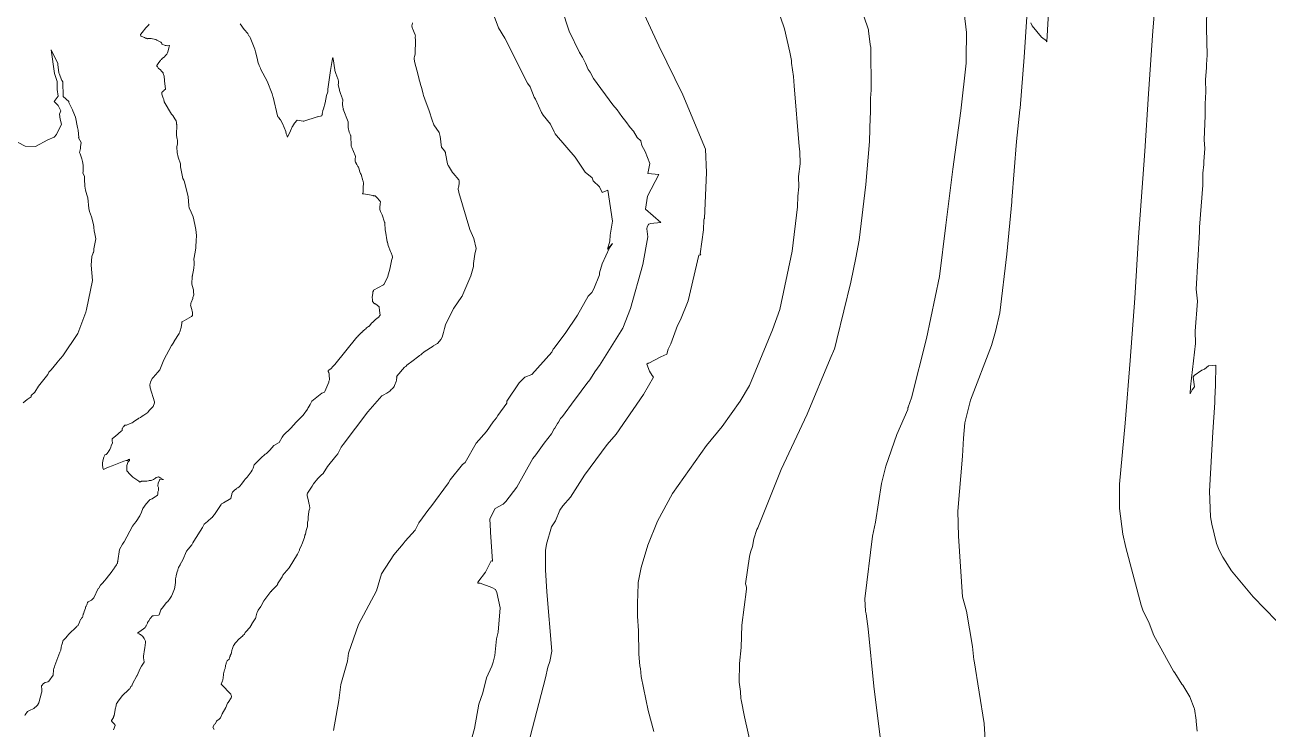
# Model space of a CAD drawing. Header units: metres. Extents: x 808092 to 809616, y 9156899 to 9158040.
# Drawn here: x 809027.9 to 809319.3, y 9157610 to 9157774.9 of the extents above; entities that cross this region are included whole.
import ezdxf

# ---------------------------------------------------------------- set-up
doc = ezdxf.new("R2010")
doc.units = ezdxf.units.M
doc.layers.add('C-TOPO-MAJR', color=9, linetype='Continuous')

msp = doc.modelspace()

# ---------------------------------------------------------------- linework, layer by layer
at = {"layer": 'C-TOPO-MAJR', "color": 9, "linetype": 'Continuous', "lineweight": 5}
for points, elevation in [([(809321.27, 9157635.35), (809315.81, 9157640.96), (809310.72, 9157647.06), (809308.71, 9157650.23), (809307.86, 9157651.85), (809307.17, 9157653.42), (809306.08, 9157657.93), (809305.81, 9157659.67), (809305.6, 9157665.66), (809306.37, 9157679.52), (809306.8, 9157686.43), (809306.78, 9157687.29), (809307, 9157690.53), (809307.05, 9157695.2), (809305.35, 9157695.03), (809304.37, 9157694.27), (809303.75, 9157694.03), (809301.98, 9157692.77), (809301.7, 9157692.42), (809302.01, 9157690.15), (809301.53, 9157689.42), (809301.04, 9157688.49), (809301.11, 9157690.11), (809302.27, 9157700.29), (809302.23, 9157703.18), (809302.71, 9157710.18), (809302.45, 9157712.99), (809303.22, 9157726.45), (809303.21, 9157727.51), (809304.01, 9157737.33), (809303.98, 9157740.2), (809304.2, 9157742.18), (809304.22, 9157742.92), (809304.48, 9157745.93), (809304.32, 9157747.95), (809304.55, 9157753.67), (809304.52, 9157756.38), (809304.69, 9157759.22), (809304.63, 9157762.04), (809304.83, 9157764.9), (809304.82, 9157765.63), (809304.99, 9157767.77), (809304.86, 9157774.12), (809305.12, 9157788.87)], 2750), ([(809302.66, 9157609.45), (809302.41, 9157611.76), (809302.41, 9157612.08), (809302.01, 9157614.71), (809301.97, 9157614.83), (809300.93, 9157617.51), (809299.31, 9157620.23), (809299.11, 9157620.48), (809297.45, 9157623.11), (809297.11, 9157623.55), (809292.54, 9157631.91), (809291.41, 9157634.81), (809289.96, 9157637.79), (809289.56, 9157638.98), (809285.94, 9157652.52), (809285.23, 9157655.6), (809284.48, 9157661.6), (809284.5, 9157667.35), (809285.78, 9157681.58), (809286.98, 9157696.28), (809288.04, 9157710.88), (809288.93, 9157725.15), (809289.3, 9157730.4), (809290.37, 9157745.35), (809291.24, 9157758.74), (809292.3, 9157773.52), (809293.55, 9157788.36)], 2760), ([(809175.28, 9157609.39), (809173.96, 9157614.34), (809172.32, 9157622.28), (809172.15, 9157624.19), (809172.05, 9157624.74), (809171.8, 9157627.57), (809171.74, 9157633), (809171.46, 9157636.4), (809171.46, 9157639.66), (809171.45, 9157639.73), (809171.6, 9157641.32), (809171.66, 9157644.31), (809172.32, 9157647.84), (809173.88, 9157653.03), (809176.17, 9157658.69), (809176.18, 9157658.68), (809179.67, 9157665.15), (809187.67, 9157676.35), (809191.33, 9157680.84), (809195.53, 9157686.75), (809197.71, 9157690.47), (809203.12, 9157703.47), (809204.81, 9157708.2), (809207.77, 9157721.87), (809208.95, 9157732.3), (809209.05, 9157734.78), (809209.27, 9157736.98), (809209.19, 9157739.41), (809209.59, 9157742.35), (809209.51, 9157745.27), (809209.4, 9157746.41), (809208.24, 9157760.63), (809208.06, 9157762.81), (809207.57, 9157765.96), (809207.56, 9157766.59), (809207.23, 9157768.52), (809205.98, 9157773.96), (809202.12, 9157785.21)], 2800), ([(809199.88, 9157598.26), (809196.6, 9157612.82), (809195.76, 9157616.85), (809195.72, 9157617.13), (809195.64, 9157618.79), (809195.29, 9157620.96), (809195.39, 9157625.32), (809195.8, 9157629.09), (809195.96, 9157634.28), (809197.06, 9157642.74), (809197.06, 9157643.1), (809196.93, 9157643.55), (809196.83, 9157643.96), (809197.75, 9157650.39), (809197.99, 9157651.39), (809198.41, 9157652.74), (809198.74, 9157654.54), (809199.49, 9157656.69), (809199.68, 9157657.09), (809205.14, 9157670.77), (809211.25, 9157683.73), (809216.66, 9157696.67), (809217.63, 9157699.06), (809218.09, 9157700.52), (809218.19, 9157701.23), (809221.48, 9157714.63), (809222.68, 9157720.32), (809223.46, 9157724.49), (809225.03, 9157737.54), (809225.85, 9157747.55), (809226.03, 9157753.29), (809226.13, 9157754.13), (809226.11, 9157757.7), (809226.24, 9157759.61), (809226.18, 9157769.56), (809226.02, 9157770.3), (809225.6, 9157773.47), (809225.6, 9157773.72), (809223.4, 9157780.38)], 2790), ([(809263.66, 9157775.4), (809263.98, 9157774.65), (809266.17, 9157771.98), (809267.32, 9157771.14), (809267.39, 9157770.94), (809267.42, 9157771.04), (809268.03, 9157781.85)], 2770), ([(809100.25, 9157609.63), (809101.5, 9157616.67), (809101.94, 9157620.37), (809103.53, 9157625.86), (809103.78, 9157627.78), (809106.09, 9157634.49), (809110.34, 9157642.38), (809111.47, 9157646.32), (809114.38, 9157650.81), (809116.56, 9157653.33), (809117.04, 9157653.99), (809119.4, 9157656.58), (809120.22, 9157658.26), (809122.55, 9157661.47), (809123.06, 9157662.03), (809127.19, 9157667.67), (809127.61, 9157668.38), (809130.48, 9157671.94), (809131.11, 9157672.38), (809133.67, 9157676.9), (809136.1, 9157679.7), (809137.63, 9157681.89), (809138.46, 9157682.87), (809138.73, 9157683.43), (809140.82, 9157686.32), (809140.86, 9157686.73), (809143.77, 9157691.04), (809145.04, 9157692.42), (809146.69, 9157693), (809151.38, 9157698.25), (809151.75, 9157698.96), (809151.86, 9157699.07), (809154.5, 9157702.63), (809157.41, 9157706.88), (809159.93, 9157711.34), (809160.78, 9157712.22), (809161.24, 9157713.09), (809162.55, 9157716.35), (809162.57, 9157716.43), (809162.6, 9157716.8), (809163.24, 9157718.91), (809164.9, 9157722.64), (809165.66, 9157723.67), (809164.46, 9157722.36), (809164.97, 9157724.21), (809165.05, 9157725.65), (809165.65, 9157728.9), (809164.51, 9157736.19), (809163.2, 9157735.61), (809162.58, 9157736.99), (809161.13, 9157738.37), (809160.84, 9157739.07), (809159.24, 9157740.42), (809156.85, 9157743.95), (809152.5, 9157748.97), (809152.2, 9157749.38), (809151.93, 9157749.86), (809151.09, 9157751.64), (809149.41, 9157753.72), (809148.98, 9157754.41), (809147.54, 9157757.48), (809147.26, 9157757.95), (809146.32, 9157760.4), (809145.74, 9157761.25), (809140.42, 9157771.82), (809138.92, 9157774.22), (809137.62, 9157777.59)], 2830), ([(809132.04, 9157605.66), (809133.26, 9157610.1), (809134.31, 9157615.8), (809135.21, 9157618.49), (809136.11, 9157622), (809137.36, 9157624.72), (809137.67, 9157625.63), (809138.03, 9157627.2), (809138.44, 9157631.07), (809138.78, 9157632.36), (809138.82, 9157632.68), (809139.26, 9157638.34), (809139.26, 9157638.35), (809139.26, 9157638.36), (809138.48, 9157641.97), (809138.17, 9157642.68), (809137.37, 9157643.09), (809134.64, 9157644.14), (809134.63, 9157644.14), (809134.59, 9157644.13), (809134.05, 9157644.15), (809134.03, 9157644.14), (809134.03, 9157644.36), (809135.84, 9157646.74), (809137.17, 9157649.4), (809137.45, 9157649.29), (809137.47, 9157649.32), (809137.04, 9157656.08), (809137.04, 9157656.33), (809136.84, 9157659.18), (809136.84, 9157659.19), (809138.14, 9157661.59), (809140.02, 9157662.67), (809140.59, 9157663.27), (809143.18, 9157666.6), (809146.95, 9157673.32), (809147.69, 9157674.22), (809149.58, 9157676.95), (809151.34, 9157679.15), (809151.94, 9157680.28), (809152.09, 9157680.47), (809152.75, 9157681.57), (809152.94, 9157681.83), (809153.44, 9157682.68), (809153.93, 9157683.14), (809156.61, 9157686.92), (809156.96, 9157687.34), (809159.58, 9157690.91), (809160.29, 9157691.79), (809161.65, 9157693.89), (809161.95, 9157694.27), (809162.24, 9157694.74), (809162.58, 9157695.15), (809168.02, 9157703.86), (809169.87, 9157708.44), (809172.72, 9157718.8), (809173.87, 9157725.22), (809173.68, 9157727.14), (809173.67, 9157727.15), (809173.73, 9157727.6), (809174.05, 9157728.17), (809174.12, 9157728.24), (809174.55, 9157728.38), (809176.93, 9157728.58), (809173.39, 9157731.77), (809173.82, 9157734.79), (809176.46, 9157739.82), (809173.88, 9157740.12), (809174.39, 9157742.45), (809173.29, 9157745.22), (809172.5, 9157746.62), (809172.28, 9157747.75), (809171.42, 9157748.51), (809170.54, 9157749.98), (809169.73, 9157750.9), (809168.75, 9157752.29), (809167.8, 9157753.46), (809166.74, 9157755.02), (809165.67, 9157756.14), (809161.14, 9157762.31), (809160.36, 9157763.83), (809159.92, 9157764.48), (809159.32, 9157765.91), (809158.6, 9157767.32), (809157.88, 9157768.46), (809155.5, 9157773.46), (809153.75, 9157778.62)], 2820), ([(809146.29, 9157608.17), (809149.9, 9157621.99), (809150.5, 9157624.5), (809150.97, 9157625.8), (809151.38, 9157628.21), (809150.27, 9157642.08), (809149.89, 9157647.29), (809149.93, 9157651.79), (809150.17, 9157653.27), (809151.34, 9157657.3), (809152.29, 9157658.76), (809153.3, 9157661.22), (809153.98, 9157662.22), (809155.77, 9157664.26), (809159.07, 9157669.46), (809164.39, 9157676.65), (809166.5, 9157679.05), (809172.89, 9157688.3), (809175.26, 9157692.36), (809174.89, 9157692.74), (809174.32, 9157693.77), (809173.71, 9157695.46), (809174.01, 9157695.65), (809174.16, 9157695.65), (809176.94, 9157697.14), (809178.35, 9157697.76), (809178.65, 9157698.97), (809179.27, 9157700.21), (809180.86, 9157704.46), (809181.55, 9157705.81), (809183.35, 9157710.3), (809185.88, 9157720.96), (809186.33, 9157721.05), (809186.2, 9157721.25), (809186.93, 9157726.86), (809187.02, 9157729.2), (809187.13, 9157729.49), (809187.18, 9157729.53), (809187.62, 9157740.31), (809187.42, 9157745.81), (809182.09, 9157758.55), (809176.51, 9157769.95), (809172.12, 9157779.4)], 2810), ([(809228.59, 9157606.22), (809226.88, 9157620.05), (809225.55, 9157633.45), (809225.09, 9157636.97), (809224.95, 9157637.58), (809224.81, 9157640.45), (809226.54, 9157655.13), (809227.28, 9157658.43), (809228.65, 9157667.5), (809229.7, 9157671.56), (809232.31, 9157678.99), (809234.88, 9157684.82), (809234.87, 9157685.24), (809234.89, 9157685.31), (809234.89, 9157685.34), (809235.69, 9157687.55), (809239.2, 9157701.41), (809242.26, 9157715.95), (809243.79, 9157728.01), (809245.41, 9157741.13), (809247.28, 9157754.73), (809248.51, 9157765.93), (809248.56, 9157767.13), (809248.57, 9157773.12), (809248.09, 9157777.71)], 2780), ([(809252.94, 9157607.48), (809252.72, 9157611.3), (809250.37, 9157625.97), (809250.32, 9157626.19), (809249.97, 9157629.32), (809248.57, 9157637.58), (809247.63, 9157640.97), (809246.74, 9157655.12), (809246.58, 9157661.02), (809247.64, 9157673.9), (809247.88, 9157678.08), (809248.19, 9157681.73), (809249.56, 9157686.99), (809254.43, 9157699.84), (809255.43, 9157703.06), (809256.43, 9157707.43), (809258.06, 9157721.19), (809259.25, 9157733.43), (809259.23, 9157733.82), (809260.29, 9157747.62), (809261.08, 9157754.97), (809261.16, 9157755.37), (809262.1, 9157767.34), (809262.73, 9157776.8)], 2770), ([(809027.88, 9157613.18), (809027.99, 9157613.27), (809028.52, 9157614.08), (809028.96, 9157614.35), (809029.97, 9157614.79), (809030.73, 9157615.49), (809030.82, 9157615.58), (809031.08, 9157615.95), (809031.11, 9157616.02), (809031.14, 9157616.1), (809031.77, 9157618.42), (809031.86, 9157618.66), (809031.9, 9157619.13), (809031.8, 9157620.06), (809031.9, 9157620.21), (809032.27, 9157620.63), (809032.67, 9157620.87), (809032.69, 9157620.89), (809033.25, 9157621.07), (809033.51, 9157621.22), (809033.51, 9157621.22), (809034.53, 9157622.6), (809034.61, 9157623.83), (809034.68, 9157624.19), (809034.81, 9157624.57), (809034.88, 9157624.88), (809036.09, 9157627.95), (809036.19, 9157628.16), (809036.28, 9157628.46), (809036.28, 9157628.47), (809036.33, 9157628.7), (809036.33, 9157628.71), (809036.38, 9157628.89), (809036.4, 9157629.04), (809036.5, 9157629.54), (809036.55, 9157629.68), (809036.6, 9157629.93), (809036.86, 9157630.77), (809036.92, 9157630.82), (809037.54, 9157631.39), (809037.62, 9157631.48), (809037.67, 9157631.55), (809037.68, 9157631.58), (809037.76, 9157631.65), (809037.91, 9157631.82), (809038.09, 9157632.09), (809040.06, 9157633.99), (809040.1, 9157634.06), (809040.35, 9157634.25), (809040.37, 9157634.27), (809040.37, 9157634.27), (809040.38, 9157634.28), (809040.66, 9157634.97), (809040.96, 9157635.63), (809040.99, 9157635.67), (809041.18, 9157635.92), (809041.27, 9157636.02), (809041.4, 9157636.13), (809041.45, 9157636.45), (809041.58, 9157636.9), (809041.64, 9157636.99), (809041.69, 9157637.11), (809041.8, 9157637.5), (809042.13, 9157638.32), (809042.12, 9157638.47), (809042.15, 9157638.67), (809042.25, 9157638.78), (809042.38, 9157639.07), (809042.45, 9157639.32), (809042.57, 9157639.59), (809042.59, 9157639.7), (809042.62, 9157639.72), (809042.69, 9157639.73), (809043.52, 9157640.15), (809043.76, 9157640.39), (809043.77, 9157640.39), (809044.05, 9157640.69), (809044.11, 9157640.89), (809044.11, 9157640.89), (809044.55, 9157641.73), (809044.61, 9157641.91), (809045.1, 9157642.9), (809045.19, 9157642.97), (809045.61, 9157643.65), (809045.62, 9157643.66), (809046.17, 9157644.21), (809046.5, 9157644.63), (809046.54, 9157644.69), (809046.92, 9157645.14), (809048.35, 9157646.97), (809048.45, 9157647.08), (809048.89, 9157647.76), (809048.98, 9157647.86), (809049.34, 9157648.43), (809049.52, 9157648.77), (809049.56, 9157648.83), (809049.61, 9157649.12), (809049.65, 9157649.25), (809049.68, 9157649.38), (809050.05, 9157652.01), (809050.76, 9157653.25), (809051.09, 9157653.76), (809051.16, 9157653.85), (809053.12, 9157657.47), (809053.6, 9157658.14), (809053.99, 9157658.61), (809054.82, 9157659.92), (809055.2, 9157660.76), (809055.53, 9157661.62), (809056.35, 9157662.74), (809057.08, 9157663.55), (809057.19, 9157663.7), (809057.3, 9157663.76), (809057.49, 9157663.82), (809057.61, 9157663.88), (809057.72, 9157663.89), (809058.04, 9157664.14), (809058.42, 9157664.37), (809058.63, 9157664.53), (809058.98, 9157664.74), (809059.01, 9157664.75), (809059.08, 9157664.87), (809059.08, 9157665.54), (809059.2, 9157665.86), (809059.23, 9157666.3), (809059.17, 9157666.54), (809059.04, 9157666.83), (809059.12, 9157667.61), (809059.49, 9157668.34), (809059.48, 9157668.39), (809059.51, 9157668.39), (809059.51, 9157668.41), (809059.56, 9157668.38), (809060.34, 9157668.43), (809060.35, 9157668.44), (809060.35, 9157668.45), (809060.35, 9157668.45), (809060.34, 9157668.45), (809059.75, 9157668.74), (809059.35, 9157669), (809059.21, 9157669.01), (809059.11, 9157669.05), (809058.98, 9157668.96), (809058.94, 9157668.96), (809058.66, 9157668.85), (809058.48, 9157668.7), (809058.03, 9157668.44), (809057.49, 9157668.21), (809057.05, 9157668.17), (809056.85, 9157668.1), (809056.46, 9157668.04), (809055.26, 9157668), (809055.12, 9157667.99), (809055.03, 9157667.99), (809054.84, 9157667.82), (809054.61, 9157668.03), (809053.22, 9157668.94), (809052.64, 9157669.52), (809052.58, 9157669.63), (809051.76, 9157670.46), (809051.76, 9157670.52), (809051.76, 9157670.56), (809051.75, 9157671.17), (809051.82, 9157671.73), (809051.99, 9157672.4), (809052.05, 9157672.5), (809052.12, 9157672.55), (809052.38, 9157672.88), (809052.44, 9157672.99), (809052.39, 9157673.15), (809052.2, 9157673.09), (809052.14, 9157673.08), (809051.94, 9157672.87), (809051.63, 9157672.86), (809051.06, 9157672.71), (809048.32, 9157671.62), (809048.12, 9157671.56), (809047.7, 9157671.39), (809047.29, 9157671.25), (809046.95, 9157671.06), (809046.32, 9157670.76), (809046.16, 9157671.19), (809046.15, 9157671.31), (809046.08, 9157671.71), (809046.12, 9157672.14), (809046.12, 9157672.34), (809046.24, 9157673.13), (809046.37, 9157673.67), (809046.6, 9157674.12), (809046.64, 9157674.23), (809046.93, 9157674.3), (809047.1, 9157674.44), (809047.4, 9157674.84), (809047.48, 9157675), (809047.8, 9157675.46), (809048.04, 9157675.96), (809048.13, 9157676.29), (809048.15, 9157676.34), (809048.4, 9157677.03), (809048.38, 9157677.5), (809048.38, 9157677.65), (809048.36, 9157677.97), (809049.21, 9157678.64), (809049.67, 9157679.04), (809049.75, 9157679.13), (809049.94, 9157679.29), (809050, 9157679.33), (809050.32, 9157679.58), (809050.45, 9157679.72), (809050.66, 9157679.88), (809050.73, 9157680.33), (809050.75, 9157680.4), (809050.99, 9157680.93), (809051.13, 9157680.93), (809051.35, 9157681.12), (809051.69, 9157681.16), (809052.39, 9157681.43), (809053, 9157681.73), (809053.01, 9157681.73), (809053.24, 9157681.82), (809053.33, 9157681.91), (809053.66, 9157682.15), (809053.83, 9157682.24), (809054.4, 9157682.6), (809054.43, 9157682.61), (809054.63, 9157682.76), (809055.01, 9157682.96), (809055.35, 9157683.22), (809055.8, 9157683.47), (809056.71, 9157684.13), (809056.79, 9157684.27), (809056.85, 9157684.38), (809057.05, 9157684.6), (809057.93, 9157685.49), (809058.28, 9157686.41), (809058.3, 9157686.58), (809058.31, 9157686.62), (809057.29, 9157689.91), (809057.19, 9157690.56), (809057.32, 9157691.25), (809057.61, 9157691.93), (809057.73, 9157692.06), (809057.92, 9157692.31), (809059.07, 9157693.53), (809059.5, 9157694.09), (809060.49, 9157696.48), (809062.26, 9157699.79), (809062.37, 9157699.92), (809062.67, 9157700.36), (809062.67, 9157700.38), (809062.9, 9157700.76), (809062.91, 9157700.8), (809064.04, 9157702.59), (809064.09, 9157702.7), (809064.24, 9157702.98), (809064.28, 9157703.27), (809064.51, 9157704.04), (809064.68, 9157705.07), (809064.68, 9157705.25), (809064.77, 9157705.37), (809066.93, 9157706.58), (809067.19, 9157706.8), (809067.14, 9157707.64), (809067.08, 9157707.88), (809067.04, 9157708.17), (809067.02, 9157708.21), (809066.73, 9157709.28), (809066.75, 9157709.38), (809066.8, 9157709.71), (809066.84, 9157709.85), (809067.24, 9157710.83), (809067.27, 9157711.05), (809067.5, 9157711.65), (809067.4, 9157712.41), (809067.39, 9157712.77), (809067.38, 9157712.83), (809067.31, 9157713.05), (809067.03, 9157714.13), (809067.11, 9157716.01), (809067.14, 9157716.11), (809067.17, 9157716.31), (809067.26, 9157716.68), (809067.32, 9157717.02), (809067.49, 9157717.88), (809067.57, 9157718.83), (809067.55, 9157719.36), (809067.48, 9157719.99), (809067.84, 9157721.64), (809067.99, 9157722.68), (809068.06, 9157724.63), (809068.07, 9157724.65), (809068.08, 9157725.28), (809068.13, 9157725.53), (809067.98, 9157726.98), (809067.76, 9157728.18), (809067.3, 9157729.97), (809066.83, 9157731.02), (809066.75, 9157731.23), (809066.41, 9157731.96), (809066.32, 9157732.62), (809066.13, 9157734.62), (809065.28, 9157738.14), (809065.11, 9157738.52), (809065.11, 9157738.52), (809064.92, 9157738.91), (809064.91, 9157738.92), (809064.33, 9157741.63), (809064.35, 9157742.12), (809064.34, 9157742.38), (809063.83, 9157743.89), (809063.56, 9157745), (809063.48, 9157746.27), (809063.51, 9157746.36), (809063.63, 9157747.02), (809063.65, 9157747.83), (809063.63, 9157747.94), (809063.57, 9157748.1), (809063.41, 9157748.98), (809063.45, 9157749.24), (809063.49, 9157751.44), (809063.48, 9157751.54), (809063.45, 9157751.63), (809063.42, 9157751.98), (809063.42, 9157752.07), (809063.38, 9157752.39), (809063.37, 9157752.41), (809063.07, 9157752.89), (809062.53, 9157753.66), (809062.22, 9157754.02), (809062.22, 9157754.02), (809060.57, 9157756.9), (809060.42, 9157757.39), (809060.34, 9157757.72), (809060.01, 9157758.65), (809059.96, 9157759.07), (809059.98, 9157759.1), (809060.18, 9157759.23), (809060.36, 9157759.42), (809060.5, 9157759.53), (809060.53, 9157759.57), (809060.82, 9157759.8), (809060.64, 9157761.8), (809060.65, 9157761.83), (809060.65, 9157761.84), (809060.55, 9157762.89), (809060.33, 9157763.52), (809060.32, 9157763.54), (809060.3, 9157763.61), (809060.29, 9157763.65), (809060.06, 9157763.86), (809060.04, 9157763.89), (809060.01, 9157763.94), (809059.57, 9157764.42), (809059.21, 9157764.71), (809058.91, 9157765.22), (809058.76, 9157765.25), (809058.85, 9157765.42), (809059.13, 9157765.85), (809059.15, 9157765.88), (809059.52, 9157766.39), (809059.71, 9157766.58), (809059.79, 9157766.71), (809059.95, 9157766.79), (809060.08, 9157767.01), (809060.58, 9157767.42), (809060.85, 9157767.74), (809060.94, 9157767.8), (809061.04, 9157767.89), (809061.19, 9157768.05), (809061.35, 9157768.37), (809061.47, 9157768.79), (809061.47, 9157768.87), (809061.71, 9157769.76), (809061.76, 9157770.05), (809061.69, 9157770.03), (809061.36, 9157770.02), (809060.97, 9157770.06), (809060.74, 9157770.1), (809060.08, 9157770.35), (809059.99, 9157770.49), (809059.96, 9157770.55), (809059.89, 9157770.68), (809059.76, 9157770.81), (809058.81, 9157771.35), (809058.76, 9157771.39), (809058.59, 9157771.44), (809058.52, 9157771.44), (809057.49, 9157771.68), (809056.83, 9157771.68), (809056.7, 9157771.7), (809056.61, 9157771.65), (809056.36, 9157771.69), (809056.43, 9157771.75), (809056.22, 9157771.81), (809056.18, 9157771.81), (809055.94, 9157771.96), (809055.32, 9157772.16), (809055.08, 9157772.27), (809055, 9157772.65), (809055.01, 9157772.67), (809055.03, 9157772.69), (809055.38, 9157773.1), (809056.25, 9157774.17), (809056.85, 9157774.83), (809057, 9157775.07)], 2860), ([(809048.69, 9157609.77), (809049.05, 9157610.81), (809049.02, 9157610.86), (809048.82, 9157611.16), (809048.36, 9157611.7), (809048.2, 9157611.87), (809048.21, 9157612), (809048.63, 9157612.66), (809048.68, 9157612.81), (809048.7, 9157612.95), (809048.77, 9157613.08), (809048.8, 9157613.16), (809049.16, 9157614.92), (809049.19, 9157615.13), (809049.37, 9157615.93), (809049.38, 9157615.95), (809049.57, 9157616.17), (809049.63, 9157616.25), (809050.72, 9157617.77), (809050.97, 9157618.04), (809051.98, 9157618.92), (809052.12, 9157619.07), (809052.16, 9157619.12), (809052.35, 9157619.31), (809052.47, 9157619.42), (809052.76, 9157619.94), (809052.96, 9157620.12), (809053, 9157620.31), (809053.1, 9157620.57), (809054.1, 9157622.43), (809054.17, 9157622.54), (809054.94, 9157624.18), (809055.26, 9157624.74), (809055.38, 9157624.91), (809055.86, 9157625.67), (809055.85, 9157625.7), (809055.76, 9157626.19), (809055.7, 9157626.63), (809055.7, 9157627.03), (809055.69, 9157627.08), (809055.89, 9157628.62), (809056.01, 9157628.98), (809056.16, 9157630.26), (809056.15, 9157630.54), (809055.87, 9157631.17), (809055.51, 9157631.64), (809055, 9157632.11), (809054.78, 9157632.2), (809054.65, 9157632.28), (809054.28, 9157632.46), (809055.49, 9157633.28), (809055.59, 9157633.38), (809056.08, 9157633.77), (809056.21, 9157634.05), (809056.29, 9157634.11), (809056.34, 9157634.17), (809056.52, 9157634.61), (809056.62, 9157634.8), (809056.65, 9157634.9), (809056.69, 9157635), (809056.81, 9157635.17), (809056.91, 9157635.3), (809057.28, 9157635.88), (809057.3, 9157635.91), (809057.33, 9157635.96), (809057.7, 9157636.41), (809057.76, 9157636.46), (809058.03, 9157636.5), (809059.19, 9157636.68), (809059.37, 9157636.73), (809059.79, 9157637.92), (809059.94, 9157638.16), (809060.03, 9157638.27), (809060.09, 9157638.32), (809061.07, 9157639.6), (809061.36, 9157639.87), (809061.94, 9157640.61), (809062.24, 9157641.1), (809062.5, 9157641.62), (809062.97, 9157642.81), (809063.13, 9157643.64), (809063.2, 9157644.36), (809063.18, 9157644.9), (809063.22, 9157645.17), (809063.3, 9157645.48), (809063.35, 9157645.81), (809063.35, 9157645.84), (809063.38, 9157645.94), (809063.57, 9157646.76), (809063.71, 9157647.15), (809063.77, 9157647.38), (809063.8, 9157647.53), (809063.91, 9157647.81), (809064.25, 9157648.44), (809064.29, 9157648.49), (809064.89, 9157649.57), (809065.8, 9157651.66), (809066.18, 9157652.08), (809066.99, 9157653.09), (809067.26, 9157653.55), (809067.5, 9157653.98), (809069.5, 9157657.14), (809069.91, 9157657.93), (809069.92, 9157657.94), (809070.73, 9157658.6), (809070.86, 9157658.73), (809071.59, 9157659.35), (809071.84, 9157659.61), (809071.9, 9157659.69), (809072.35, 9157660.22), (809073.9, 9157662.57), (809074, 9157662.7), (809074.28, 9157662.91), (809074.42, 9157662.97), (809076.14, 9157663.95), (809076.36, 9157664.98), (809076.37, 9157665.02), (809076.4, 9157665.07), (809076.59, 9157665.45), (809077.11, 9157665.97), (809077.47, 9157666.25), (809077.6, 9157666.37), (809077.81, 9157666.45), (809077.91, 9157666.54), (809078.06, 9157666.65), (809078.18, 9157666.76), (809078.35, 9157666.95), (809078.58, 9157667.27), (809079.16, 9157667.98), (809079.25, 9157668.16), (809079.52, 9157668.48), (809080.01, 9157668.95), (809080.94, 9157670.23), (809080.95, 9157670.25), (809081.14, 9157670.6), (809081.36, 9157671.06), (809081.62, 9157671.85), (809083.62, 9157673.82), (809083.85, 9157673.98), (809084.12, 9157674.27), (809084.24, 9157674.37), (809084.47, 9157674.47), (809084.48, 9157674.48), (809084.56, 9157674.54), (809085.32, 9157675.3), (809086.24, 9157676.42), (809087.51, 9157677.1), (809088.23, 9157678.3), (809088.23, 9157678.3), (809088.54, 9157678.83), (809090.22, 9157680.42), (809091.51, 9157681.88), (809091.72, 9157682.06), (809093.13, 9157683.51), (809094.12, 9157684.86), (809094.24, 9157685.12), (809094.29, 9157685.2), (809094.78, 9157686.02), (809094.89, 9157686.28), (809095.14, 9157686.77), (809097.51, 9157688.62), (809097.59, 9157688.64), (809098.1, 9157688.91), (809098.18, 9157689.05), (809099.14, 9157691.2), (809099.16, 9157691.48), (809099.32, 9157691.74), (809099.24, 9157692.93), (809099.22, 9157692.97), (809099.18, 9157693.08), (809099.12, 9157693.45), (809098.94, 9157693.71), (809098.94, 9157693.75), (809098.99, 9157693.92), (809099.01, 9157693.95), (809099.12, 9157694.02), (809099.18, 9157694.08), (809099.25, 9157694.14), (809099.63, 9157694.32), (809100.15, 9157694.94), (809100.55, 9157695.34), (809105.67, 9157701.72), (809105.85, 9157701.85), (809105.99, 9157702.03), (809106.87, 9157702.91), (809106.91, 9157702.92), (809107.28, 9157703.28), (809107.38, 9157703.4), (809107.46, 9157703.45), (809107.61, 9157703.58), (809107.8, 9157703.7), (809107.99, 9157703.94), (809108.44, 9157704.22), (809108.51, 9157704.26), (809108.58, 9157704.37), (809108.73, 9157704.51), (809109.15, 9157705.01), (809109.42, 9157705.24), (809110.15, 9157705.95), (809110.34, 9157706.07), (809110.45, 9157706.19), (809110.5, 9157706.17), (809110.86, 9157706.43), (809110.82, 9157706.51), (809110.9, 9157706.57), (809110.99, 9157706.72), (809111.16, 9157706.93), (809111, 9157707.99), (809110.97, 9157708.81), (809110.96, 9157708.82), (809110.96, 9157708.83), (809110.96, 9157708.83), (809110.04, 9157709.58), (809109.98, 9157709.51), (809109.96, 9157709.63), (809109.92, 9157709.59), (809109.59, 9157709.81), (809109.62, 9157709.87), (809109.42, 9157710), (809109.4, 9157709.98), (809109.42, 9157710.06), (809109.39, 9157710.1), (809109.36, 9157710.41), (809109.36, 9157710.51), (809109.33, 9157711.12), (809109.43, 9157711.97), (809109.43, 9157712.11), (809109.48, 9157712.39), (809109.6, 9157712.61), (809109.6, 9157712.62), (809109.64, 9157712.75), (809111.96, 9157714.02), (809111.97, 9157714.03), (809112.01, 9157714.06), (809112.3, 9157714.63), (809112.45, 9157714.85), (809112.87, 9157715.73), (809113.49, 9157718.01), (809113.54, 9157718.1), (809113.81, 9157719.61), (809113.85, 9157719.73), (809114.02, 9157720.44), (809114.03, 9157720.53), (809113.96, 9157720.88), (809113.76, 9157721.52), (809113.74, 9157721.54), (809113.56, 9157721.84), (809113.05, 9157723.25), (809112.86, 9157724.04), (809112.84, 9157724.08), (809112.44, 9157726.56), (809112.37, 9157726.79), (809112.3, 9157727.3), (809112.28, 9157728.1), (809112.29, 9157728.2), (809112.27, 9157728.48), (809112.25, 9157728.58), (809112.18, 9157728.71), (809111.65, 9157730.37), (809111.22, 9157731.16), (809111.08, 9157731.63), (809111.07, 9157731.98), (809111.05, 9157732.11), (809111.14, 9157733), (809111.27, 9157733.44), (809110.99, 9157733.8), (809110.8, 9157733.99), (809110.69, 9157734.18), (809110.66, 9157734.18), (809110.03, 9157734.82), (809109.6, 9157734.89), (809109.49, 9157734.94), (809108.19, 9157735.19), (809107.23, 9157735.29), (809107.04, 9157735.34), (809107.15, 9157735.68), (809107.18, 9157735.93), (809107.2, 9157735.97), (809107.15, 9157736.24), (809107.17, 9157736.59), (809107.17, 9157736.62), (809107.27, 9157737.95), (809107.21, 9157738.11), (809107.17, 9157738.26), (809107.14, 9157738.43), (809106.68, 9157739.86), (809106.56, 9157740.11), (809106.42, 9157740.48), (809106.18, 9157741.32), (809106.05, 9157741.56), (809105.97, 9157741.74), (809105.68, 9157742.23), (809105.58, 9157742.46), (809105.57, 9157742.47), (809105.57, 9157742.47), (809105.57, 9157742.47), (809105.57, 9157742.47), (809105.56, 9157742.5), (809105.37, 9157742.72), (809105.27, 9157742.99), (809105.28, 9157743.16), (809105.27, 9157743.18), (809105.28, 9157743.23), (809105.34, 9157743.69), (809105.37, 9157743.85), (809105.4, 9157744.08), (809105.33, 9157744.33), (809104.55, 9157746.18), (809104.46, 9157746.33), (809104.4, 9157746.48), (809104.26, 9157749), (809104.25, 9157749), (809104.14, 9157749.28), (809103.87, 9157749.8), (809103.69, 9157750.86), (809103.69, 9157751.54), (809103.67, 9157751.69), (809103.66, 9157751.79), (809103.68, 9157752.02), (809103.67, 9157752.15), (809102.53, 9157755.17), (809102.54, 9157755.2), (809102.43, 9157755.56), (809102.37, 9157756.42), (809102.43, 9157757.34), (809102.29, 9157757.73), (809102.29, 9157757.82), (809102.2, 9157757.98), (809101.82, 9157759.08), (809101.72, 9157759.32), (809101.63, 9157759.56), (809101.61, 9157759.67), (809101.38, 9157760.52), (809101.36, 9157760.93), (809101.38, 9157761.16), (809101.38, 9157761.69), (809101.29, 9157762.05), (809101.29, 9157762.13), (809101.26, 9157762.26), (809100.76, 9157763.54), (809100.55, 9157764.24), (809100.54, 9157764.34), (809100.18, 9157766.95), (809100.11, 9157767.26), (809100.03, 9157767.03), (809099.49, 9157764.24), (809098.9, 9157759.81), (809098.91, 9157759.18), (809098.6, 9157758.37), (809098.3, 9157756.65), (809097.9, 9157755.23), (809097.75, 9157754.86), (809097.63, 9157754.38), (809097.61, 9157754.21), (809097.64, 9157754.09), (809097.61, 9157753.96), (809097.5, 9157753.61), (809096.48, 9157753.39), (809096.37, 9157753.39), (809093.31, 9157752.34), (809093.12, 9157752.35), (809091.72, 9157752.57), (809091.12, 9157751.88), (809090.82, 9157751.45), (809090.6, 9157751.06), (809090.53, 9157751), (809090.14, 9157750.05), (809089.45, 9157748.63), (809089.26, 9157749.07), (809089.17, 9157749.36), (809089.09, 9157749.93), (809088.28, 9157751.76), (809087.79, 9157752.66), (809087.63, 9157752.83), (809087.33, 9157753.28), (809087.21, 9157753.39), (809087.11, 9157753.58), (809086.11, 9157757.98), (809086.02, 9157758.09), (809085.88, 9157758.71), (809084.65, 9157761.68), (809083.22, 9157764.46), (809083.09, 9157764.79), (809082.77, 9157765.42), (809082.51, 9157766.21), (809082.41, 9157766.82), (809081.95, 9157768.6), (809081.78, 9157769.17), (809081.77, 9157769.24), (809080.69, 9157771.91), (809080.52, 9157772.22), (809080.39, 9157772.33), (809080.16, 9157772.79), (809080.14, 9157772.82), (809080.11, 9157772.87), (809079.28, 9157773.83), (809078.37, 9157775.13)], 2850), ([(809072.29, 9157609.84), (809071.97, 9157610.42), (809071.97, 9157610.44), (809072.36, 9157611.09), (809072.48, 9157611.19), (809072.77, 9157611.75), (809072.82, 9157611.83), (809072.85, 9157611.86), (809073.44, 9157612.29), (809073.55, 9157612.45), (809073.72, 9157612.59), (809074.17, 9157613.56), (809075.01, 9157614.99), (809075.35, 9157616.07), (809075.5, 9157616.21), (809076.28, 9157617.3), (809076.3, 9157617.53), (809076.31, 9157617.57), (809076.32, 9157617.65), (809076.25, 9157617.8), (809076.15, 9157618.13), (809073.94, 9157620.41), (809073.91, 9157620.47), (809074.23, 9157621.27), (809074.27, 9157621.39), (809074.41, 9157622.65), (809074.43, 9157622.75), (809074.45, 9157622.88), (809074.7, 9157623.86), (809074.8, 9157624.14), (809074.81, 9157624.21), (809074.91, 9157624.7), (809074.95, 9157624.78), (809074.95, 9157624.89), (809075, 9157625.13), (809075.04, 9157625.21), (809075.06, 9157625.46), (809075.29, 9157625.96), (809075.42, 9157626.06), (809075.74, 9157626.36), (809075.86, 9157626.62), (809075.87, 9157626.64), (809075.96, 9157626.88), (809076, 9157626.99), (809076.04, 9157627.2), (809076.24, 9157627.6), (809076.31, 9157627.79), (809076.29, 9157627.85), (809076.42, 9157628.46), (809076.46, 9157628.63), (809076.81, 9157629.55), (809076.85, 9157629.63), (809076.92, 9157629.7), (809077.15, 9157630.08), (809077.62, 9157630.56), (809077.74, 9157630.75), (809078.02, 9157631.03), (809078.51, 9157631.39), (809078.99, 9157631.84), (809079, 9157631.85), (809079.35, 9157632.22), (809079.56, 9157632.57), (809079.99, 9157633.03), (809080.11, 9157633.19), (809080.15, 9157633.28), (809080.51, 9157633.69), (809080.62, 9157633.78), (809081.06, 9157634.5), (809081.11, 9157634.6), (809081.9, 9157635.76), (809081.92, 9157635.79), (809081.94, 9157635.82), (809082.05, 9157636.21), (809082.24, 9157637.13), (809082.3, 9157637.3), (809082.58, 9157637.8), (809082.58, 9157637.81), (809083.22, 9157638.71), (809083.31, 9157638.82), (809083.93, 9157640.01), (809085.57, 9157642.17), (809085.62, 9157642.21), (809085.74, 9157642.4), (809087.02, 9157643.67), (809087.12, 9157643.82), (809087.17, 9157643.93), (809087.1, 9157644.01), (809088.17, 9157645.64), (809088.36, 9157646.01), (809088.76, 9157646.49), (809088.76, 9157646.49), (809088.76, 9157646.49), (809089.84, 9157647.7), (809091.78, 9157650.9), (809092.1, 9157651.57), (809092.2, 9157651.72), (809092.26, 9157651.9), (809092.28, 9157652), (809092.73, 9157653.02), (809092.82, 9157653.19), (809093.4, 9157654.82), (809093.53, 9157655.36), (809093.63, 9157655.61), (809093.86, 9157656.49), (809093.86, 9157656.51), (809094.15, 9157657.43), (809094.15, 9157658.3), (809094.15, 9157658.31), (809094.14, 9157658.4), (809094.14, 9157658.41), (809094.28, 9157658.88), (809094.32, 9157659.44), (809094.38, 9157660.45), (809094.42, 9157660.7), (809094.45, 9157660.96), (809094.48, 9157661.03), (809094.63, 9157661.49), (809094.71, 9157661.61), (809094.57, 9157662.43), (809094.56, 9157662.56), (809094.31, 9157663.71), (809094.04, 9157664.63), (809094.08, 9157665.03), (809094.15, 9157665.25), (809095.22, 9157666.83), (809095.54, 9157667.4), (809096.52, 9157668.65), (809097.31, 9157669.44), (809097.82, 9157669.84), (809097.83, 9157669.86), (809098.82, 9157671.49), (809100.75, 9157673.85), (809100.86, 9157673.96), (809101.23, 9157674.46), (809102.03, 9157676), (809102.48, 9157676.65), (809108.31, 9157684.24), (809111.55, 9157687.99), (809111.85, 9157688.19), (809112.76, 9157688.65), (809113.42, 9157689.12), (809113.68, 9157689.35), (809113.7, 9157689.39), (809114.07, 9157689.75), (809114.32, 9157689.97), (809114.45, 9157690.19), (809114.55, 9157690.44), (809114.55, 9157690.45), (809114.9, 9157691.37), (809114.9, 9157691.38), (809114.97, 9157691.68), (809115.06, 9157692.42), (809115.03, 9157692.47), (809115.09, 9157692.62), (809116.88, 9157694.71), (809117.15, 9157694.92), (809117.39, 9157695.16), (809118.06, 9157695.67), (809118.28, 9157695.86), (809118.61, 9157696.07), (809120.21, 9157697.32), (809120.42, 9157697.45), (809120.71, 9157697.59), (809120.95, 9157697.86), (809121.49, 9157698.3), (809123.57, 9157699.62), (809123.62, 9157699.69), (809124.59, 9157700.3), (809124.65, 9157700.35), (809125.39, 9157701.24), (809125.7, 9157701.75), (809125.83, 9157702.3), (809126.02, 9157702.88), (809126.21, 9157703.77), (809126.51, 9157704.62), (809128.38, 9157708.46), (809128.43, 9157708.53), (809130.34, 9157711.28), (809130.37, 9157711.34), (809130.55, 9157711.71), (809132.41, 9157716.11), (809133.03, 9157718.34), (809133.07, 9157718.99), (809133.37, 9157721.19), (809133.69, 9157722.49), (809133.13, 9157724.89), (809132.18, 9157727), (809129.58, 9157735.64), (809129.57, 9157735.78), (809129.44, 9157736.36), (809129.45, 9157736.41), (809129.48, 9157736.67), (809129.52, 9157736.84), (809129.57, 9157737.22), (809129.61, 9157737.39), (809129.7, 9157737.62), (809129.68, 9157738.27), (809129.65, 9157738.43), (809129.58, 9157738.57), (809128.27, 9157740.19), (809128.11, 9157740.35), (809127.16, 9157741.87), (809127.1, 9157741.98), (809126.98, 9157742.33), (809126.5, 9157744.8), (809126.46, 9157744.92), (809126.46, 9157744.99), (809126.22, 9157745.4), (809125.53, 9157746.26), (809125.4, 9157747.46), (809125.4, 9157747.59), (809125.21, 9157748.79), (809125, 9157749.68), (809123.74, 9157751.48), (809123.35, 9157752.54), (809122.68, 9157754.8), (809121.62, 9157757.49), (809121.33, 9157758.39), (809121.26, 9157758.66), (809120.93, 9157760.03), (809120.68, 9157760.7), (809120.49, 9157761.52), (809120.3, 9157762.02), (809120.29, 9157762.11), (809120.04, 9157763.1), (809119.21, 9157766.33), (809119.15, 9157767.03), (809119.14, 9157767.17), (809119.24, 9157767.49), (809119.24, 9157767.51), (809119.39, 9157768.02), (809119.4, 9157768.24), (809119.34, 9157768.7), (809119.34, 9157768.74), (809119.47, 9157770.72), (809119.43, 9157771.18), (809119.43, 9157771.18), (809119.44, 9157771.38), (809119.38, 9157771.95), (809119.39, 9157772.03), (809119.38, 9157772.04), (809119.38, 9157772.06), (809119.47, 9157772.25), (809119.39, 9157772.55), (809118.71, 9157774.06), (809118.67, 9157774.19), (809118.62, 9157774.72), (809118.66, 9157774.88), (809118.72, 9157775.35)], 2840), ([(809027.51, 9157686.4), (809028.46, 9157687.18), (809029.37, 9157687.77), (809029.39, 9157688.09), (809030.24, 9157688.84), (809031.06, 9157690.26), (809033.25, 9157693.03), (809033.53, 9157693.58), (809034.08, 9157694.11), (809035.49, 9157695.8), (809035.71, 9157696.11), (809036.78, 9157697.37), (809040.31, 9157702.61), (809042.14, 9157707.6), (809042.31, 9157708.2), (809043.72, 9157715.02), (809043.44, 9157718.63), (809043.62, 9157720.64), (809043.9, 9157721.54), (809043.95, 9157721.59), (809043.95, 9157721.63), (809044.03, 9157721.9), (809044.08, 9157722.46), (809044.54, 9157724.77), (809044.39, 9157725.6), (809044.21, 9157726.35), (809044.13, 9157726.59), (809044.02, 9157727.51), (809044.02, 9157727.64), (809043.9, 9157728.47), (809043.51, 9157729.9), (809043.07, 9157731.16), (809042.89, 9157731.87), (809042.67, 9157734.35), (809042.6, 9157734.62), (809042.5, 9157734.87), (809042.44, 9157735.09), (809042.08, 9157736.15), (809041.95, 9157737.14), (809041.84, 9157738.74), (809041.86, 9157739.39), (809041.49, 9157740.27), (809041.55, 9157740.48), (809041.52, 9157742.01), (809041.43, 9157742.86), (809041.27, 9157743.56), (809040.85, 9157744.71), (809040.69, 9157744.97), (809040.94, 9157745.96), (809040.96, 9157746.18), (809040.9, 9157746.31), (809041.06, 9157747.36), (809040.47, 9157748.41), (809040.52, 9157748.51), (809040.41, 9157750.26), (809040.24, 9157750.84), (809040.21, 9157750.9), (809039.78, 9157753.26), (809039.09, 9157754.79), (809039.02, 9157754.98), (809038.2, 9157756.7), (809038.16, 9157756.95), (809036.83, 9157758.12), (809036.76, 9157761.54), (809036.65, 9157761.76), (809036.52, 9157761.9), (809035.91, 9157763.53), (809035.84, 9157763.65), (809035.82, 9157763.76), (809035.63, 9157765.53), (809035.63, 9157765.56), (809035.59, 9157765.68), (809035.6, 9157765.82), (809034.02, 9157769.04), (809034.87, 9157763.52), (809035.47, 9157761.65), (809035.49, 9157759.74), (809035.71, 9157758.17), (809034.74, 9157756.93), (809035.68, 9157755.99), (809036.32, 9157754.77), (809035.98, 9157754.01), (809036.19, 9157752.82), (809036.49, 9157751.61), (809035.3, 9157749.23), (809034.78, 9157748.58), (809033.24, 9157747.97), (809030.38, 9157746.42), (809027.99, 9157746.49), (809026.34, 9157747.37)], 2870)]:
    msp.add_lwpolyline(points, dxfattribs=dict(at, elevation=elevation))

doc.saveas('drawing.dxf')
